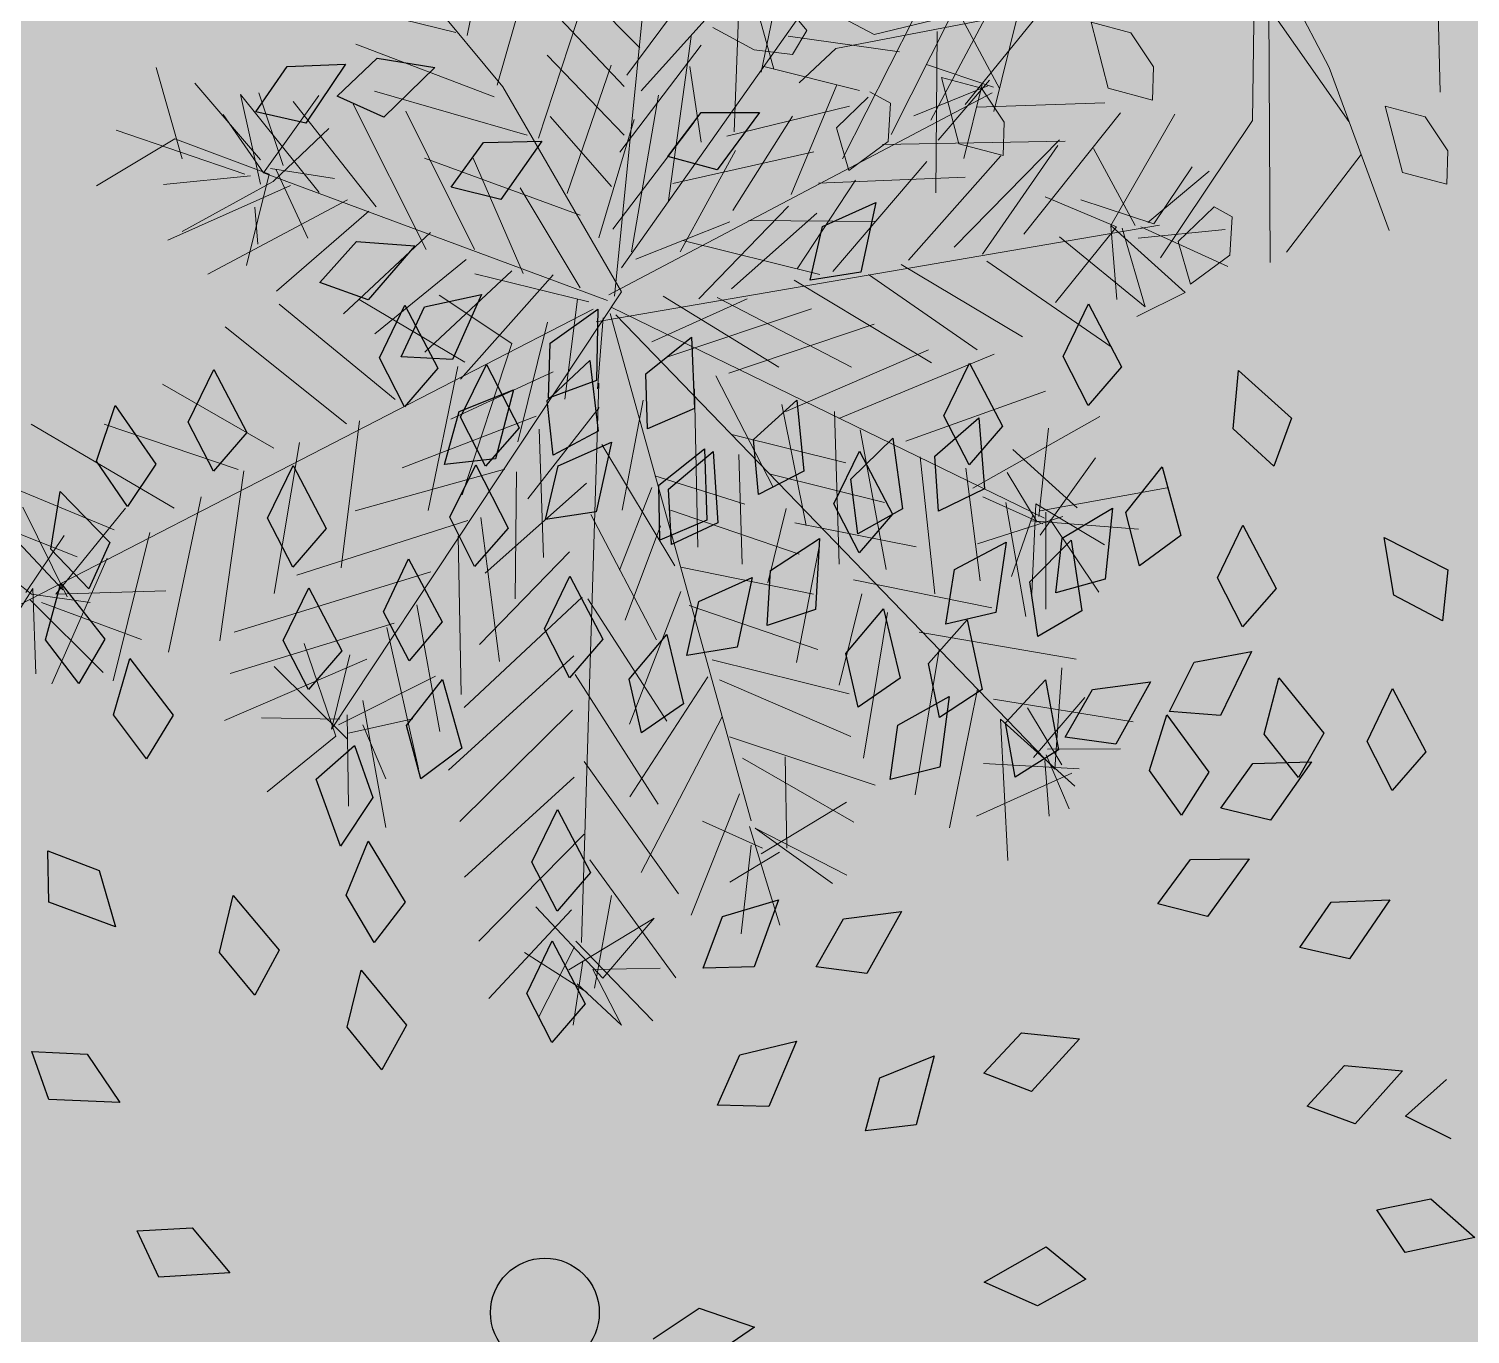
# Model space of a CAD drawing. Header units: millimetres. Extents: x -176651 to 388869, y -469666 to 486614.
# Drawn here: x 248648 to 251731, y 107475 to 110267 of the extents above; entities that cross this region are included whole.
import ezdxf

# ---------------------------------------------------------------- set-up
doc = ezdxf.new("R2010")
doc.units = ezdxf.units.MM
doc.layers.add('A- FURNITURE', color=252, linetype='Continuous', lineweight=0)
doc.layers.add('L-TREEEES', color=8, linetype='Continuous', lineweight=25)
doc.layers.add('ad-Road', color=8, linetype='Continuous')
doc.layers.add('ad-Road Hatch', color=8, linetype='Continuous')

# ---------------------------------------------------------------- blocks, each defined once
blk = doc.blocks.new('A$C4fb60e89')
at = {"layer": 'ad-Road Hatch', "ltscale": 5, "transparency": 33554687}
h = blk.add_hatch(dxfattribs=at)
h.set_pattern_fill('AR-HBONE', color=256, scale=15)
h.set_pattern_definition([(45, (-193247.7, -428758.8), (0, 2155.2615), [4572, -1524]), (135, (-192170.1, -427681.1), (2e-13, 2155.2615), [4572, -1524])])
h.paths.add_polyline_path([(175594.5, -250241), (169177.9, -249341.1), (167473.5, -249057.1), (167473.5, -138693.9), (101313.5, -138693.9), (101313.5, -199953.9), (101307.7, -237994.6), (101040.4, -268291), (101007.7, -280967.7), (101066.4, -293683.6), (101242.5, -311127.2), (100909.9, -319343.6), (100949.1, -333937.5), (100668.7, -366959.6), (100727.3, -390982.9), (100668.7, -404585.6), (100538.2, -420418.5), (100466.5, -428758.8), (92426.2, -427265.5), (92163.5, -427209.5), (92163.5, -321453.9), (24803.5, -321453.9), (24803.5, -412960.5), (15653.5, -411028.6), (15653.5, -321452.2), (-19535.1, -321452.2), (-34427.5, -319476.7), (-65207.4, -315394.6), (-171770.1, -301268.1), (-185853.9, -298333.1), (-193247.7, -296831.5), (-193244, -292907.6), (-191913.8, -285219.4), (-191838.8, -284678.8), (-183397.4, -286393.2), (-169722.9, -289242.8), (-53141.2, -304697.5), (-18730.1, -309262.2), (15653.3, -309262.2), (15653.5, 703.4), (24803.5, 1114.6), (24803.5, -129543.9), (92163.5, -129543.9), (92163.5, 15133.3), (101313.5, 17712.8), (101313.5, -129543.9), (167473.5, -129543.9), (167473.5, 35551.6), (175738, 37855), (175848.8, 28595.3), (175835.8, 25947.4), (175777.1, 14040.5), (175855.3, 2315.8), (175659.7, -18036.1), (175731.4, -34038.6), (175718.4, -46839.2), (175672.7, -63402.4), (175816.2, -82071.9), (175542.3, -106356), (175490.2, -124640.8), (175574.9, -145018.8), (175731.4, -168892), (175796.6, -181268.8), (175796.6, -192667.4), (175744.5, -208200.3), (175829.2, -223276.8), (175887.9, -234871.1)])
h.paths.add_polyline_path([(24803.5, -309263.9), (92163.5, -309263.9), (92163.5, -138693.9), (24803.5, -138693.9)], flags=16)
blk = doc.blocks.new('etgetg')
at = {"color": 4, "transparency": 33554546}
for p, q in [((260796.1974, 1945748.1435, 129.9135), (260795.9512, 1945748.6841, 129.9135)), ((260796.1523, 1945748.2695, 129.9135), (260796.3006, 1945748.5614, 129.9135)), ((260796.3104, 1945747.6484, 129.9135), (260796.6551, 1945748.5512, 129.9135)), ((260795.8336, 1945748.4471, 129.9135), (260796.1304, 1945748.2817, 129.9135)), ((260796.1864, 1945748.1497, 129.9135), (260796.3628, 1945748.4403, 129.9135)), ((260795.4947, 1945748.175, 129.9135), (260795.4925, 1945748.3779, 129.9135)), ((260796.341, 1945747.7033, 129.9135), (260797.1425, 1945748.3659, 129.9135)), ((260796.5017, 1945748.1468, 129.9135), (260796.3713, 1945748.378, 129.9135)), ((260795.6559, 1945748.1284, 129.9135), (260795.5633, 1945748.324, 129.9135)), ((260796.7387, 1945748.0291, 129.9135), (260796.8931, 1945748.3321, 129.9135)), ((260796.1742, 1945748.1277, 129.9135), (260795.9177, 1945748.3138, 129.9135)), ((260796.2425, 1945748.0176, 129.9135), (260796.4298, 1945748.3021, 129.9135)), ((260796.4479, 1945748.076, 129.9135), (260796.3284, 1945748.301, 129.9135)), ((260796.7171, 1945748.3005, 129.9135), (260796.4601, 1945748.098, 129.9135)), ((260795.375, 1945748.2705, 129.9135), (260795.6156, 1945748.1076, 129.9135)), ((260795.6424, 1945748.0783, 129.9135), (260795.6512, 1945748.275, 129.9135)), ((260795.7585, 1945748.028, 129.9135), (260795.6512, 1945748.275, 129.9135)), ((260795.6999, 1945748.1039, 129.9135), (260795.6903, 1945748.2677, 129.9135)), ((260795.6547, 1945748.1003, 129.9135), (260795.6047, 1945748.2433, 129.9135)), ((260795.7563, 1945748.2309, 129.9135), (260795.8684, 1945747.9667, 129.9135)), ((260796.7668, 1945748.0279, 129.9135), (260796.7659, 1945748.2589, 129.9135)), ((260795.491, 1945748.2202, 129.9135), (260795.3027, 1945748.1667, 129.9135)), ((260795.6657, 1945748.0941, 129.9135), (260795.491, 1945748.2202, 129.9135)), ((260795.6547, 1945748.1003, 129.9135), (260795.8125, 1945748.2284, 129.9135)), ((260795.9298, 1945748.2062, 129.9135), (260796.2205, 1945748.0298, 129.9135)), ((260796.7414, 1945748.2149, 129.9135), (260796.6493, 1945747.9205, 129.9135)), ((260795.9477, 1945747.8505, 129.9135), (260795.8785, 1945748.1916, 129.9135)), ((260796.4209, 1945747.9758, 129.9135), (260796.3062, 1945748.1837, 129.9135)), ((260796.4809, 1945748.0576, 129.9135), (260796.6607, 1945748.1735, 129.9135)), ((260795.6705, 1945748.077, 129.9135), (260795.8149, 1945748.155, 129.9135)), ((260795.9835, 1945748.1475, 129.9135), (260796.0479, 1945747.8235, 129.9135)), ((260796.3275, 1945747.6532, 129.9135), (260796.1974, 1945748.1435, 129.9135)), ((260796.4756, 1945747.8156, 129.9135), (260796.6142, 1945748.1418, 129.9135)), ((260795.6266, 1945748.1015, 129.9135), (260795.442, 1945748.1323, 129.9135)), ((260796.2704, 1945747.8868, 129.9135), (260796.4333, 1945748.1273, 129.9135)), ((260796.4025, 1945747.9428, 129.9135), (260796.63, 1945748.1185, 129.9135)), ((260795.4541, 1945748.0247, 129.9135), (260795.6705, 1945748.077, 129.9135)), ((260795.6657, 1945748.0941, 129.9135), (260795.5676, 1945747.9183, 129.9135)), ((260796.2933, 1945747.6435, 129.9135), (260795.6547, 1945748.1003, 129.9135)), ((260795.6718, 1945748.1051, 129.9135), (260795.7988, 1945748.0487, 129.9135)), ((260795.6828, 1945748.099, 129.9135), (260795.7095, 1945747.9401, 129.9135)), ((260796.576, 1945747.9181, 129.9135), (260796.5946, 1945748.0807, 129.9135)), ((260797.0357, 1945747.9933, 129.9135), (260796.8146, 1945748.0877, 129.9135)), ((260795.7035, 1945748.0586, 129.9135), (260795.4199, 1945748.015, 129.9135)), ((260796.3657, 1945747.8769, 129.9135), (260796.278, 1945748.0554, 129.9135)), ((260797.0834, 1945748.0531, 129.9135), (260796.8582, 1945747.8041, 129.9135)), ((260795.6179, 1945748.0343, 129.9135), (260795.6031, 1945747.9561, 129.9135)), ((260795.9956, 1945748.0399, 129.9135), (260796.285, 1945747.8354, 129.9135)), ((260796.1345, 1945747.7464, 129.9135), (260796.0958, 1945748.0129, 129.9135)), ((260796.5138, 1945748.0392, 129.9135), (260796.3704, 1945747.7302, 129.9135)), ((260796.7448, 1945748.0401, 129.9135), (260796.9317, 1945747.936, 129.9135)), ((260796.9719, 1945747.8272, 129.9135), (260797.1616, 1945748.0384, 129.9135)), ((260797.0623, 1945747.8344, 129.9135), (260797.2398, 1945748.0236, 129.9135)), ((260797.2213, 1945747.8611, 129.9135), (260797.1836, 1945748.0261, 129.9135)), ((260795.8134, 1945747.9974, 129.9135), (260795.4833, 1945747.922, 129.9135)), ((260796.3106, 1945747.7779, 129.9135), (260796.4502, 1945748.0026, 129.9135)), ((260797.0357, 1945747.9933, 129.9135), (260797.0357, 1945747.9933, 129.9135)), ((260797.1418, 1945747.8477, 129.9135), (260797.3339, 1945747.9856, 129.9135)), ((260797.1968, 1945747.8171, 129.9135), (260797.3009, 1945748.004, 129.9135)), ((260795.8513, 1945747.9619, 129.9135), (260795.6152, 1945747.8485, 129.9135)), ((260796.3448, 1945747.7877, 129.9135), (260796.5724, 1945747.9634, 129.9135)), ((260796.7322, 1945747.759, 129.9135), (260796.8877, 1945747.9605, 129.9135)), ((260797.2103, 1945747.8672, 129.9135), (260797.0845, 1945747.9517, 129.9135)), ((260796.1763, 1945747.9248, 129.9135), (260796.2445, 1945747.6851, 129.9135)), ((260796.7789, 1945747.9203, 129.9135), (260796.6027, 1945747.7592, 129.9135)), ((260796.6322, 1945747.9156, 129.9135), (260796.9023, 1945747.9091, 129.9135)), ((260795.9661, 1945747.8835, 129.9135), (260795.741, 1945747.764, 129.9135)), ((260796.4706, 1945747.7032, 129.9135), (260796.642, 1945747.8814, 129.9135)), ((260797.1993, 1945747.8733, 129.9135), (260797.0294, 1945747.8528, 129.9135)), ((260797.2054, 1945747.8843, 129.9135), (260797.066, 1945747.7891, 129.9135)), ((260797.1883, 1945747.8794, 129.9135), (260797.1087, 1945747.7365, 129.9135)), ((260796.2994, 1945747.6545, 129.9135), (260797.2042, 1945747.8562, 129.9135)), ((260796.494, 1945747.8486, 129.9135), (260796.8032, 1945747.8347, 129.9135)), ((260797.1638, 1945747.8355, 129.9135), (260797.4314, 1945747.7728, 129.9135)), ((260795.6857, 1945747.5355, 129.9135), (260795.4893, 1945747.8035, 129.9135)), ((260795.7994, 1945747.5586, 129.9135), (260795.614, 1945747.8204, 129.9135)), ((260796.0246, 1945747.8076, 129.9135), (260795.7947, 1945747.7053, 129.9135)), ((260796.9486, 1945747.8113, 129.9135), (260797.3274, 1945747.7155, 129.9135)), ((260795.9644, 1945747.5963, 129.9135), (260795.7814, 1945747.7847, 129.9135)), ((260796.2542, 1945747.6509, 129.9135), (260796.0344, 1945747.7734, 129.9135)), ((260796.7946, 1945747.7675, 129.9135), (260797.1013, 1945747.6974, 129.9135)), ((260796.1126, 1945747.7586, 129.9135), (260795.8875, 1945747.6392, 129.9135)), ((260796.072, 1945747.6084, 129.9135), (260795.9488, 1945747.7491, 129.9135)), ((260796.3753, 1945747.7131, 129.9135), (260796.5904, 1945747.7372, 129.9135)), ((260796.4827, 1945747.5956, 129.9135), (260796.72, 1945747.737, 129.9135)), ((260796.7027, 1945747.6026, 129.9135), (260796.8728, 1945747.7527, 129.9135)), ((260796.7748, 1945747.5769, 129.9135), (260797.0305, 1945747.7513, 129.9135)), ((260797.1903, 1945747.547, 129.9135), (260797.4582, 1945747.7434, 129.9135)), ((260795.2822, 1945747.4578, 129.9135), (260795.0345, 1945747.7112, 129.9135)), ((260795.5219, 1945747.526, 129.9135), (260795.3278, 1945747.7206, 129.9135)), ((260796.1956, 1945747.7267, 129.9135), (260795.9461, 1945747.5633, 129.9135)), ((260796.4829, 1945747.7251, 129.9135), (260796.7467, 1945747.5781, 129.9135)), ((260796.556, 1945747.5979, 129.9135), (260796.7749, 1945747.7064, 129.9135)), ((260796.6295, 1945747.7298, 129.9135), (260796.891, 1945747.6562, 129.9135)), ((260796.9373, 1945747.5583, 129.9135), (260797.1869, 1945747.7218, 129.9135)), ((260797.0388, 1945747.5594, 129.9135), (260797.3164, 1945747.7216, 129.9135)), ((260797.3103, 1945747.7106, 129.9135), (260797.0937, 1945747.5288, 129.9135)), ((260797.3748, 1945747.5162, 129.9135), (260797.5694, 1945747.7103, 129.9135)), ((260797.3824, 1945747.6848, 129.9135), (260797.4249, 1945747.5027, 129.9135)), ((260795.1848, 1945747.6706, 129.9135), (260795.4363, 1945747.5016, 129.9135)), ((260795.4832, 1945746.9137, 129.9135), (260796.3275, 1945747.6532, 129.9135)), ((260796.2322, 1945747.6631, 129.9135), (260796.1501, 1945747.464, 129.9135)), ((260796.2591, 1945747.6338, 129.9135), (260794.8201, 1945747.3265, 129.9135)), ((260796.1576, 1945747.6327, 129.9135), (260796.029, 1945747.4018, 129.9135)), ((260796.292, 1945747.6154, 129.9135), (260796.2979, 1945746.4885, 129.9135)), ((260796.2982, 1945747.6264, 129.9135), (260797.0734, 1945746.9494, 129.9135)), ((260796.4106, 1945747.6213, 129.9135), (260796.6096, 1945747.4096, 129.9135)), ((260795.1466, 1945747.447, 129.9135), (260794.9451, 1945747.6025, 129.9135)), ((260795.9473, 1945747.5914, 129.9135), (260795.8052, 1945747.3105, 129.9135)), ((260795.8846, 1945747.3238, 129.9135), (260796.072, 1945747.6084, 129.9135)), ((260796.2749, 1945747.6105, 129.9135), (260796.2234, 1945747.4664, 129.9135)), ((260796.2578, 1945747.6057, 129.9135), (260797.475, 1945747.4892, 129.9135)), ((260796.9541, 1945746.4253, 129.9135), (260796.303, 1945747.6093, 129.9135)), ((260796.5218, 1945747.5882, 129.9135), (260796.7598, 1945747.3691, 129.9135)), ((260797.3858, 1945747.51, 129.9135), (260797.2552, 1945747.6117, 129.9135)), ((260797.464, 1945747.4953, 129.9135), (260797.3272, 1945747.5859, 129.9135)), ((260797.464, 1945747.4953, 129.9135), (260797.5754, 1945747.5917, 129.9135)), ((260795.0548, 1945747.4117, 129.9135), (260794.8314, 1945747.5794, 129.9135)), ((260796.3616, 1945747.5334, 129.9135), (260796.5829, 1945747.5686, 129.9135)), ((260796.6904, 1945747.5806, 129.9135), (260796.9272, 1945747.3334, 129.9135)), ((260796.8469, 1945747.5511, 129.9135), (260797.0287, 1945747.3345, 129.9135)), ((260796.9202, 1945747.5534, 129.9135), (260797.1301, 1945747.3356, 129.9135)), ((260797.453, 1945747.5014, 129.9135), (260797.6083, 1945747.5733, 129.9135)), ((260795.0071, 1945747.3519, 129.9135), (260794.9083, 1945747.5366, 129.9135)), ((260795.012, 1945747.3348, 129.9135), (260794.9707, 1945747.545, 129.9135)), ((260795.5781, 1945747.5234, 129.9135), (260795.4408, 1945747.2254, 129.9135)), ((260795.5936, 1945747.2411, 129.9135), (260795.7138, 1945747.5343, 129.9135)), ((260796.1416, 1945747.5264, 129.9135), (260795.9032, 1945747.4864, 129.9135)), ((260797.2624, 1945747.5212, 129.9135), (260797.4002, 1945747.3291, 129.9135)), ((260795.3026, 1945747.1584, 129.9135), (260795.4473, 1945747.4955, 129.9135)), ((260796.3823, 1945747.493, 129.9135), (260796.7099, 1945747.5122, 129.9135)), ((260797.0986, 1945747.5117, 129.9135), (260797.3073, 1945747.2657, 129.9135)), ((260797.217, 1945747.388, 129.9135), (260797.3858, 1945747.51, 129.9135)), ((260797.3748, 1945747.5162, 129.9135), (260797.3453, 1945747.3598, 129.9135)), ((260797.3748, 1945747.5162, 129.9135), (260797.4907, 1945747.3363, 129.9135)), ((260797.3968, 1945747.5039, 129.9135), (260797.4002, 1945747.3291, 129.9135)), ((260797.4359, 1945747.4965, 129.9135), (260797.5934, 1945747.3655, 129.9135)), ((260794.9399, 1945747.3605, 129.9135), (260794.8496, 1945747.4829, 129.9135)), ((260794.9289, 1945747.3666, 129.9135), (260795.0403, 1945747.4631, 129.9135)), ((260794.99, 1945747.347, 129.9135), (260795.1821, 1945747.4849, 129.9135)), ((260795.3446, 1945747.4663, 129.9135), (260795.1902, 1945747.1634, 129.9135)), ((260796.2295, 1945747.4774, 129.9135), (260795.8797, 1945746.3326, 129.9135)), ((260796.2234, 1945747.4664, 129.9135), (260796.2295, 1945747.4774, 129.9135)), ((260797.4237, 1945747.4746, 129.9135), (260797.6082, 1945747.4438, 129.9135)), ((260796.0816, 1945747.4446, 129.9135), (260795.776, 1945747.4132, 129.9135)), ((260796.216, 1945747.4273, 129.9135), (260796.0178, 1945747.2784, 129.9135)), ((260796.5032, 1945747.4257, 129.9135), (260796.8308, 1945747.4448, 129.9135)), ((260795.2186, 1945747.4213, 129.9135), (260795.0594, 1945747.1355, 129.9135)), ((260796.0803, 1945747.4164, 129.9135), (260796.0176, 1945747.1489, 129.9135)), ((260796.3113, 1945747.4174, 129.9135), (260796.2059, 1945747.2024, 129.9135)), ((260796.4238, 1945747.4123, 129.9135), (260796.3414, 1945747.0836, 129.9135)), ((260796.4751, 1945747.4269, 129.9135), (260796.531, 1945747.1653, 129.9135)), ((260794.946, 1945747.3715, 129.9135), (260794.7992, 1945747.2373, 129.9135)), ((260794.946, 1945747.3715, 129.9135), (260794.9042, 1945747.1931, 129.9135)), ((260795.1159, 1945747.3921, 129.9135), (260794.9311, 1945747.1637, 129.9135)), ((260794.9338, 1945747.3495, 129.9135), (260795.0435, 1945747.1587, 129.9135)), ((260795.0559, 1945747.3102, 129.9135), (260794.9399, 1945747.3605, 129.9135)), ((260794.9557, 1945747.3373, 129.9135), (260795.1414, 1945747.205, 129.9135)), ((260794.99, 1945747.347, 129.9135), (260795.2185, 1945747.2917, 129.9135)), ((260795.9873, 1945747.353, 129.9135), (260795.6549, 1945747.351, 129.9135)), ((260796.0093, 1945747.3408, 129.9135), (260795.9357, 1945747.0793, 129.9135)), ((260796.2012, 1945747.3491, 129.9135), (260796.284, 1945747.0581, 129.9135)), ((260796.9285, 1945747.3615, 129.9135), (260796.5996, 1945747.3143, 129.9135)), ((260797.4907, 1945747.3363, 129.9135), (260797.377, 1945747.3133, 129.9135)), ((260796.5948, 1945747.3314, 129.9135), (260796.5773, 1945747.0674, 129.9135)), ((260796.7047, 1945747.2702, 129.9135), (260797.0617, 1945747.3161, 129.9135)), ((260796.1474, 1945747.2782, 129.9135), (260795.8881, 1945747.149, 129.9135)), ((260796.475, 1945747.2974, 129.9135), (260796.6948, 1945747.1748, 129.9135)), ((260796.6998, 1945747.2873, 129.9135), (260796.6236, 1945746.9696, 129.9135)), ((260795.4983, 1945747.251, 129.9135), (260795.8821, 1945747.2676, 129.9135)), ((260795.9102, 1945747.2663, 129.9135), (260795.8683, 1945746.9584, 129.9135)), ((260796.2928, 1945747.2548, 129.9135), (260796.4625, 1945747.1458, 129.9135)), ((260796.4233, 1945747.0236, 129.9135), (260796.4786, 1945747.2521, 129.9135)), ((260795.7704, 1945746.9121, 129.9135), (260795.8528, 1945747.2407, 129.9135)), ((260796.1667, 1945747.0802, 129.9135), (260796.2805, 1945747.2328, 129.9135)), ((260796.7425, 1945747.2347, 129.9135), (260796.7177, 1945746.9316, 129.9135)), ((260795.7769, 1945747.1822, 129.9135), (260795.3369, 1945747.1681, 129.9135)), ((260796.1387, 1945747.211, 129.9135), (260796.2043, 1945746.9152, 129.9135)), ((260796.5323, 1945747.1934, 129.9135), (260796.7521, 1945747.0709, 129.9135)), ((260796.8305, 1945747.1857, 129.9135), (260797.1471, 1945747.2109, 129.9135)), ((260796.3061, 1945747.1754, 129.9135), (260796.5467, 1945747.0125, 129.9135)), ((260795.7291, 1945747.1224, 129.9135), (260795.7056, 1945746.8474, 129.9135)), ((260796.0739, 1945747.1463, 129.9135), (260795.8366, 1945747.0049, 129.9135)), ((260796.2768, 1945747.1485, 129.9135), (260796.1506, 1945746.9739, 129.9135)), ((260796.8512, 1945747.1453, 129.9135), (260796.8044, 1945746.8545, 129.9135)), ((260796.9427, 1945747.0511, 129.9135), (260797.2447, 1945747.1277, 129.9135)), ((260797.0624, 1945746.9556, 129.9135), (260797.1323, 1945747.1327, 129.9135)), ((260795.6717, 1945747.0968, 129.9135), (260795.305, 1945747.085, 129.9135)), ((260795.4881, 1945746.8966, 129.9135), (260795.4749, 1945747.1056, 129.9135)), ((260795.6546, 1945747.0919, 129.9135), (260795.6407, 1945746.7827, 129.9135)), ((260796.466, 1945746.971, 129.9135), (260796.5456, 1945747.1139, 129.9135)), ((260796.9391, 1945747.0963, 129.9135), (260796.9058, 1945746.8556, 129.9135)), ((260797.1467, 1945746.9518, 129.9135), (260797.0467, 1945747.1084, 129.9135)), ((260795.51, 1945746.8843, 129.9135), (260795.4003, 1945747.0751, 129.9135)), ((260796.5553, 1945747.0797, 129.9135), (260796.7923, 1945746.962, 129.9135)), ((260797.0563, 1945746.9446, 129.9135), (260797.0222, 1945747.0644, 129.9135)), ((260795.5958, 1945747.0382, 129.9135), (260795.267, 1945746.991, 129.9135)), ((260795.4832, 1945746.9137, 129.9135), (260795.5628, 1945747.0566, 129.9135)), ((260796.0749, 1945747.0449, 129.9135), (260795.7692, 1945746.884, 129.9135)), ((260796.1797, 1945746.7416, 129.9135), (260796.0859, 1945747.0388, 129.9135)), ((260796.295, 1945747.0519, 129.9135), (260796.5539, 1945746.922, 129.9135)), ((260796.9586, 1945747.0278, 129.9135), (260797.0673, 1945746.9385, 129.9135)), ((260797.055, 1945746.9165, 129.9135), (260797.2129, 1945747.0446, 129.9135)), ((260796.1014, 1945746.7564, 129.9135), (260796.2814, 1945747.0018, 129.9135)), ((260796.4804, 1945746.7901, 129.9135), (260796.5919, 1945747.0161, 129.9135)), ((260797.0026, 1945747.0033, 129.9135), (260796.9802, 1945746.7565, 129.9135)), ((260795.5064, 1945746.9295, 129.9135), (260795.3452, 1945746.9762, 129.9135)), ((260795.5003, 1945746.9185, 129.9135), (260795.7277, 1945746.9647, 129.9135)), ((260796.2912, 1945746.9676, 129.9135), (260796.5317, 1945746.8047, 129.9135)), ((260797.0637, 1945746.9837, 129.9135), (260797.0048, 1945746.8004, 129.9135)), ((260797.1821, 1945746.8601, 129.9135), (260797.0637, 1945746.9837, 129.9135)), ((260797.0685, 1945746.9666, 129.9135), (260797.3435, 1945746.943, 129.9135)), ((260795.5236, 1945746.9344, 129.9135), (260795.4756, 1945746.745, 129.9135)), ((260795.5403, 1945746.6801, 129.9135), (260795.5639, 1945746.9551, 129.9135)), ((260797.1125, 1945746.9421, 129.9135), (260796.9206, 1945746.9338, 129.9135)), ((260797.0514, 1945746.9617, 129.9135), (260796.973, 1945746.8469, 129.9135)), ((260797.0795, 1945746.9604, 129.9135), (260797.0255, 1945746.7601, 129.9135)), ((260797.0453, 1945746.9507, 129.9135), (260797.2615, 1945746.8734, 129.9135)), ((260797.0844, 1945746.9433, 129.9135), (260797.144, 1945746.766, 129.9135)), ((260795.5504, 1945746.905, 129.9135), (260795.5674, 1945746.7803, 129.9135)), ((260796.0247, 1945746.9288, 129.9135), (260795.7018, 1945746.763, 129.9135)), ((260796.6444, 1945746.9292, 129.9135), (260796.9143, 1945746.7932, 129.9135)), ((260795.4881, 1945746.8966, 129.9135), (260795.3156, 1945746.8198, 129.9135)), ((260795.5162, 1945746.8953, 129.9135), (260795.6567, 1945746.889, 129.9135)), ((260796.0173, 1945746.8897, 129.9135), (260796.1159, 1945746.5755, 129.9135)), ((260796.6541, 1945746.895, 129.9135), (260796.5561, 1945746.7191, 129.9135)), ((260796.3081, 1945746.8429, 129.9135), (260796.5719, 1945746.6959, 129.9135)), ((260796.5656, 1945746.5553, 129.9135), (260796.6968, 1945746.8424, 129.9135)), ((260795.6967, 1945746.6506, 129.9135), (260795.9915, 1945746.8177, 129.9135)), ((260796.2897, 1945746.8099, 129.9135), (260796.0609, 1945746.6061, 129.9135)), ((260796.3117, 1945746.7977, 129.9135), (260796.551, 1945746.6067, 129.9135)), ((260796.7505, 1945746.7837, 129.9135), (260797.0595, 1945746.6402, 129.9135)), ((260796.0424, 1945746.4436, 129.9135), (260796.297, 1945746.7195, 129.9135)), ((260796.7822, 1945746.7372, 129.9135), (260796.6511, 1945746.4501, 129.9135)), ((260795.9865, 1945746.7052, 129.9135), (260796.1071, 1945746.3787, 129.9135)), ((260795.9571, 1945746.6784, 129.9135), (260795.6746, 1945746.5333, 129.9135)), ((260796.3006, 1945746.6742, 129.9135), (260796.5741, 1945746.493, 129.9135)), ((260796.8395, 1945746.6332, 129.9135), (260796.7035, 1945746.3633, 129.9135)), ((260796.9541, 1945746.4253, 129.9135), (260797.0253, 1945746.6305, 129.9135)), ((260796.5092, 1945746.4283, 129.9135), (260796.3152, 1945746.6229, 129.9135)), ((260796.3564, 1945746.4126, 129.9135), (260796.4044, 1945746.602, 129.9135)), ((260796.8664, 1945746.6038, 129.9135), (260797.1424, 1945746.4788, 129.9135)), ((260796.9713, 1945746.4301, 129.9135), (260796.9323, 1945746.5671, 129.9135)), ((260795.6683, 1945746.3927, 129.9135), (260795.946, 1945746.5549, 129.9135)), ((260796.2894, 1945746.5508, 129.9135), (260796.1217, 1945746.3274, 129.9135)), ((260796.87, 1945746.5586, 129.9135), (260796.806, 1945746.2629, 129.9135)), ((260796.87, 1945746.5586, 129.9135), (260796.9859, 1945746.3788, 129.9135)), ((260796.9163, 1945746.4608, 129.9135), (260797.0558, 1945746.5559, 129.9135)), ((260796.3063, 1945746.4261, 129.9135), (260796.1977, 1945746.5155, 129.9135)), ((260796.0543, 1945746.2065, 129.9135), (260795.9434, 1945746.4987, 129.9135)), ((260796.2917, 1945746.4775, 129.9135), (260796.2988, 1945746.2575, 129.9135)), ((260796.3002, 1945746.4151, 129.9135), (260796.5056, 1945746.4735, 129.9135)), ((260796.3027, 1945746.4714, 129.9135), (260796.4651, 1945746.3232, 129.9135)), ((260796.3027, 1945746.4714, 129.9135), (260796.4309, 1945746.3135, 129.9135)), ((260797.0042, 1945746.4118, 129.9135), (260796.81, 1945746.4768, 129.9135)), ((260796.9383, 1945746.4485, 129.9135), (260796.9161, 1945746.3312, 129.9135)), ((260796.9444, 1945746.4595, 129.9135), (260796.9614, 1945746.3348, 129.9135)), ((260796.9505, 1945746.4705, 129.9135), (260797.1008, 1945746.43, 129.9135)), ((260795.904, 1945746.247, 129.9135), (260795.8052, 1945746.4317, 129.9135)), ((260795.8807, 1945746.2311, 129.9135), (260795.9678, 1945746.4131, 129.9135)), ((260796.2844, 1945746.4384, 129.9135), (260796.2145, 1945746.2612, 129.9135)), ((260795.8773, 1945746.4059, 129.9135), (260795.6571, 1945746.2693, 129.9135)), ((260796.3393, 1945746.4077, 129.9135), (260796.2195, 1945746.3737, 129.9135)), ((260796.9871, 1945746.4069, 129.9135), (260796.7658, 1945746.3717, 129.9135)), ((260795.8625, 1945746.3277, 129.9135), (260795.7499, 1945746.2032, 129.9135)), ((260795.7562, 1945746.3437, 129.9135), (260795.8636, 1945746.2263, 129.9135)), ((260795.838, 1945746.2837, 129.9135), (260796.0435, 1945746.3421, 129.9135)), ((260795.8687, 1945746.3387, 129.9135), (260795.9833, 1945746.1308, 129.9135)), ((260796.0435, 1945746.3421, 129.9135), (260795.904, 1945746.247, 129.9135)), ((260795.8723, 1945746.2935, 129.9135), (260795.8159, 1945746.1664, 129.9135)), ((260795.8881, 1945746.2702, 129.9135), (260796.0274, 1945746.2358, 129.9135)), ((260795.9161, 1945746.1394, 129.9135), (260795.8881, 1945746.2702, 129.9135)), ((260795.8478, 1945746.2495, 129.9135), (260795.9161, 1945746.1394, 129.9135))]:
    blk.add_line(p, q, dxfattribs=at)
blk = doc.blocks.new('qerfefr')
at = {"layer": 'L-TREEEES', "color": 70, "ltscale": 1.622888}
for p, q in [((260794.2469, 1945719.6387, 129.9135), (260794.337, 1945719.7148, 129.9135)), ((260794.337, 1945719.7148, 129.9135), (260794.4591, 1945719.6872, 129.9135)), ((260794.4591, 1945719.6872, 129.9135), (260794.3436, 1945719.5877, 129.9135)), ((260794.4239, 1945719.6256, 129.9135), (260794.5276, 1945719.6817, 129.9135)), ((260794.5276, 1945719.6817, 129.9135), (260794.6415, 1945719.6299, 129.9135)), ((260794.3436, 1945719.5877, 129.9135), (260794.2469, 1945719.6387, 129.9135)), ((260794.5082, 1945719.5559, 129.9135), (260794.4239, 1945719.6256, 129.9135)), ((260794.6415, 1945719.6299, 129.9135), (260794.5082, 1945719.5559, 129.9135)), ((260794.6078, 1945719.3738, 129.9135), (260794.6994, 1945719.448, 129.9135)), ((260794.6994, 1945719.448, 129.9135), (260794.8209, 1945719.418, 129.9135)), ((260794.8209, 1945719.418, 129.9135), (260794.7034, 1945719.3208, 129.9135)), ((260794.7034, 1945719.3208, 129.9135), (260794.6078, 1945719.3738, 129.9135)), ((260795.0723, 1945719.3153, 129.9135), (260795.1655, 1945719.3876, 129.9135)), ((260795.1655, 1945719.3876, 129.9135), (260795.2863, 1945719.355, 129.9135)), ((260795.2863, 1945719.355, 129.9135), (260795.1669, 1945719.2603, 129.9135)), ((260794.2835, 1945719.2504, 129.9135), (260794.3822, 1945719.315, 129.9135)), ((260794.3822, 1945719.315, 129.9135), (260794.5, 1945719.2728, 129.9135)), ((260795.1669, 1945719.2603, 129.9135), (260795.0723, 1945719.3153, 129.9135)), ((260794.5, 1945719.2728, 129.9135), (260794.3733, 1945719.188, 129.9135))]:
    blk.add_line(p, q, dxfattribs=at)
at = {"layer": 'L-TREEEES', "color": 104, "ltscale": 1.622888}
for p, q in [((260794.3733, 1945719.188, 129.9135), (260794.2835, 1945719.2504, 129.9135)), ((260794.4098, 1945719.0515, 129.9135), (260794.4856, 1945719.1418, 129.9135)), ((260794.4856, 1945719.1418, 129.9135), (260794.6106, 1945719.1354, 129.9135)), ((260794.6106, 1945719.1354, 129.9135), (260794.5137, 1945719.0176, 129.9135)), ((260794.5137, 1945719.0176, 129.9135), (260794.4098, 1945719.0515, 129.9135)), ((260794.6902, 1945718.8835, 129.9135), (260794.7246, 1945718.9963, 129.9135)), ((260794.4387, 1945718.8048, 129.9135), (260794.4987, 1945718.9063, 129.9135)), ((260794.4987, 1945718.9063, 129.9135), (260794.6231, 1945718.9204, 129.9135)), ((260794.6231, 1945718.9204, 129.9135), (260794.5468, 1945718.7884, 129.9135)), ((260794.7991, 1945718.8931, 129.9135), (260794.6902, 1945718.8835, 129.9135)), ((260794.5468, 1945718.7884, 129.9135), (260794.4387, 1945718.8048, 129.9135)), ((260794.6723, 1945718.7383, 129.9135), (260794.796, 1945718.7572, 129.9135)), ((260794.796, 1945718.7572, 129.9135), (260794.7249, 1945718.6224, 129.9135)), ((260794.6162, 1945718.6345, 129.9135), (260794.6723, 1945718.7383, 129.9135)), ((260794.7249, 1945718.6224, 129.9135), (260794.6162, 1945718.6345, 129.9135))]:
    blk.add_line(p, q, dxfattribs=at)
at = {"layer": 'L-TREEEES', "color": 96, "ltscale": 1.622888}
for p, q in [((260795.3524, 1945719.0845, 129.9135), (260795.476, 1945719.1041, 129.9135)), ((260795.476, 1945719.1041, 129.9135), (260795.4057, 1945718.9689, 129.9135)), ((260795.297, 1945718.9804, 129.9135), (260795.3524, 1945719.0845, 129.9135)), ((260794.7246, 1945718.9963, 129.9135), (260794.8421, 1945719.0394, 129.9135)), ((260794.8421, 1945719.0394, 129.9135), (260794.7991, 1945718.8931, 129.9135)), ((260795.4057, 1945718.9689, 129.9135), (260795.297, 1945718.9804, 129.9135)), ((260795.776, 1945718.6812, 129.9135), (260795.8581, 1945718.7757, 129.9135)), ((260795.8581, 1945718.7757, 129.9135), (260795.8911, 1945718.6269, 129.9135)), ((260794.8691, 1945718.6421, 129.9135), (260794.9841, 1945718.6915, 129.9135)), ((260794.9841, 1945718.6915, 129.9135), (260794.9492, 1945718.5431, 129.9135)), ((260795.4969, 1945718.6254, 129.9135), (260795.579, 1945718.7199, 129.9135)), ((260795.579, 1945718.7199, 129.9135), (260795.612, 1945718.571, 129.9135)), ((260795.8004, 1945718.5659, 129.9135), (260795.776, 1945718.6812, 129.9135)), ((260794.8409, 1945718.5276, 129.9135), (260794.8691, 1945718.6421, 129.9135)), ((260795.2204, 1945718.5055, 129.9135), (260795.3025, 1945718.6, 129.9135)), ((260795.3025, 1945718.6, 129.9135), (260795.3355, 1945718.4511, 129.9135)), ((260795.5213, 1945718.51, 129.9135), (260795.4969, 1945718.6254, 129.9135)), ((260795.8911, 1945718.6269, 129.9135), (260795.8004, 1945718.5659, 129.9135)), ((260795.612, 1945718.571, 129.9135), (260795.5213, 1945718.51, 129.9135)), ((260794.9492, 1945718.5431, 129.9135), (260794.8409, 1945718.5276, 129.9135)), ((260796.0865, 1945718.4361, 129.9135), (260796.1304, 1945718.5534, 129.9135)), ((260796.1304, 1945718.5534, 129.9135), (260796.2134, 1945718.4255, 129.9135)), ((260795.2448, 1945718.3901, 129.9135), (260795.2204, 1945718.5055, 129.9135)), ((260795.3355, 1945718.4511, 129.9135), (260795.2448, 1945718.3901, 129.9135)), ((260796.1497, 1945718.3366, 129.9135), (260796.0865, 1945718.4361, 129.9135)), ((260796.2134, 1945718.4255, 129.9135), (260796.1497, 1945718.3366, 129.9135)), ((260794.8865, 1945718.3792, 129.9135), (260795.01, 1945718.3993, 129.9135)), ((260795.01, 1945718.3993, 129.9135), (260794.9403, 1945718.2638, 129.9135)), ((260795.8179, 1945718.3234, 129.9135), (260795.9187, 1945718.3976, 129.9135)), ((260795.9187, 1945718.3976, 129.9135), (260795.9184, 1945718.2452, 129.9135)), ((260794.8315, 1945718.2749, 129.9135), (260794.8865, 1945718.3792, 129.9135)), ((260795.8165, 1945718.2055, 129.9135), (260795.8179, 1945718.3234, 129.9135)), ((260795.5811, 1945718.2341, 129.9135), (260795.6894, 1945718.297, 129.9135)), ((260795.6894, 1945718.297, 129.9135), (260795.6725, 1945718.1454, 129.9135)), ((260794.9403, 1945718.2638, 129.9135), (260794.8315, 1945718.2749, 129.9135)), ((260795.1609, 1945718.1896, 129.9135), (260795.2637, 1945718.261, 129.9135)), ((260795.2637, 1945718.261, 129.9135), (260795.2591, 1945718.1086, 129.9135)), ((260795.5669, 1945718.1171, 129.9135), (260795.5811, 1945718.2341, 129.9135)), ((260795.9184, 1945718.2452, 129.9135), (260795.8165, 1945718.2055, 129.9135)), ((260795.9706, 1945718.1372, 129.9135), (260796.0527, 1945718.2316, 129.9135)), ((260796.0527, 1945718.2316, 129.9135), (260796.0857, 1945718.0828, 129.9135)), ((260795.1561, 1945718.0718, 129.9135), (260795.1609, 1945718.1896, 129.9135)), ((260795.3259, 1945718.1223, 129.9135), (260795.4305, 1945718.191, 129.9135)), ((260795.4305, 1945718.191, 129.9135), (260795.4219, 1945718.0388, 129.9135)), ((260795.6725, 1945718.1454, 129.9135), (260795.5669, 1945718.1171, 129.9135)), ((260795.995, 1945718.0218, 129.9135), (260795.9706, 1945718.1372, 129.9135)), ((260795.2591, 1945718.1086, 129.9135), (260795.1561, 1945718.0718, 129.9135)), ((260795.3181, 1945718.0047, 129.9135), (260795.3259, 1945718.1223, 129.9135)), ((260796.0857, 1945718.0828, 129.9135), (260795.995, 1945718.0218, 129.9135)), ((260795.4219, 1945718.0388, 129.9135), (260795.3181, 1945718.0047, 129.9135)), ((260795.4519, 1945717.9571, 129.9135), (260795.5583, 1945718.0231, 129.9135)), ((260795.5583, 1945718.0231, 129.9135), (260795.5458, 1945717.8711, 129.9135))]:
    blk.add_line(p, q, dxfattribs=at)
at = {"layer": 'L-TREEEES', "color": 98, "ltscale": 1.622888}
for p, q in [((260796.3249, 1945718.0025, 129.9135), (260796.3375, 1945718.127, 129.9135)), ((260796.3375, 1945718.127, 129.9135), (260796.4503, 1945718.0245, 129.9135)), ((260796.4503, 1945718.0245, 129.9135), (260796.4114, 1945717.9223, 129.9135)), ((260796.4114, 1945717.9223, 129.9135), (260796.3249, 1945718.0025, 129.9135)), ((260795.4411, 1945717.8396, 129.9135), (260795.4519, 1945717.9571, 129.9135)), ((260795.9794, 1945717.7881, 129.9135), (260796.0416, 1945717.8967, 129.9135)), ((260796.0416, 1945717.8967, 129.9135), (260796.1029, 1945717.7571, 129.9135)), ((260795.5458, 1945717.8711, 129.9135), (260795.4411, 1945717.8396, 129.9135)), ((260795.7222, 1945717.7777, 129.9135), (260795.7894, 1945717.8832, 129.9135)), ((260795.7894, 1945717.8832, 129.9135), (260795.8441, 1945717.7409, 129.9135)), ((260796.1879, 1945717.7158, 129.9135), (260796.27, 1945717.8103, 129.9135)), ((260796.27, 1945717.8103, 129.9135), (260796.303, 1945717.6614, 129.9135)), ((260795.7634, 1945717.6672, 129.9135), (260795.7222, 1945717.7777, 129.9135)), ((260796.0258, 1945717.6797, 129.9135), (260795.9794, 1945717.7881, 129.9135)), ((260795.8441, 1945717.7409, 129.9135), (260795.7634, 1945717.6672, 129.9135)), ((260796.1029, 1945717.7571, 129.9135), (260796.0258, 1945717.6797, 129.9135)), ((260796.2122, 1945717.6004, 129.9135), (260796.1879, 1945717.7158, 129.9135)), ((260796.303, 1945717.6614, 129.9135), (260796.2122, 1945717.6004, 129.9135))]:
    blk.add_line(p, q, dxfattribs=at)
blk = doc.blocks.new('ERFWEF')
at = {"color": 219, "linetype": 'Continuous', "true_color": 0x642165}
for p, q in [((260795.286, 1945738.0205), (260794.9214, 1945738.361)), ((260794.9563, 1945738.1252), (260795.0296, 1945738.0558)), ((260795.1494, 1945738.0666), (260795.1244, 1945738.1214)), ((260795.0296, 1945738.0558), (260795.1061, 1945738.0248)), ((260795.1061, 1945738.0248), (260795.1494, 1945738.0666)), ((260795.1987, 1945738.0126), (260795.1035, 1945737.9625)), ((260795.7536, 1945737.9714), (260795.1987, 1945738.0126)), ((260795.7093, 1945738.0089), (260795.286, 1945738.0205)), ((260795.4176, 1945737.9909), (260795.324, 1945737.6588)), ((260796.5079, 1945737.9316), (260796.4215, 1945737.5836)), ((260795.281, 1945737.8696), (260795.2444, 1945737.9043)), ((260795.7405, 1945737.9244), (260795.7388, 1945737.778)), ((260795.7405, 1945737.9244), (260795.8169, 1945737.88)), ((260796.0991, 1945737.9113), (260796.0186, 1945737.6302)), ((260796.1566, 1945737.9248), (260796.2062, 1945737.6969)), ((260795.2386, 1945737.8943), (260795.1554, 1945737.8488)), ((260795.2544, 1945737.7913), (260795.281, 1945737.8696)), ((260795.401, 1945737.8937), (260795.3993, 1945737.7474)), ((260795.401, 1945737.8937), (260795.4774, 1945737.8494)), ((260795.8445, 1945737.797), (260795.8169, 1945737.88)), ((260795.1554, 1945737.8488), (260795.1571, 1945737.754)), ((260795.5049, 1945737.7664), (260795.4774, 1945737.8494)), ((260796.1159, 1945737.8547), (260795.9752, 1945737.3276)), ((260796.1159, 1945737.8547), (260796.2171, 1945737.5744)), ((260795.1571, 1945737.754), (260795.2544, 1945737.7913)), ((260795.7388, 1945737.778), (260795.8237, 1945737.7287)), ((260795.8237, 1945737.7287), (260795.8445, 1945737.797)), ((260795.3993, 1945737.7474), (260795.4842, 1945737.698)), ((260795.4842, 1945737.698), (260795.5049, 1945737.7664)), ((260796.2062, 1945737.6969), (260796.2392, 1945737.3265)), ((260796.0186, 1945737.6302), (260795.7519, 1945737.3987)), ((260796.3008, 1945737.5856), (260796.2991, 1945737.4392)), ((260796.3008, 1945737.5856), (260796.3772, 1945737.5412)), ((260796.4047, 1945737.4583), (260796.3772, 1945737.5412)), ((260796.2238, 1945737.4994), (260796.0152, 1945737.3395)), ((260795.8909, 1945737.4736), (260795.7973, 1945737.4225)), ((260795.8909, 1945737.4736), (260795.9229, 1945737.4433)), ((260795.8963, 1945737.3649), (260795.9229, 1945737.4433)), ((260796.2991, 1945737.4392), (260796.384, 1945737.3899)), ((260796.384, 1945737.3899), (260796.4047, 1945737.4583)), ((260795.7973, 1945737.4225), (260795.799, 1945737.3277)), ((260795.799, 1945737.3277), (260795.8963, 1945737.3649))]:
    blk.add_line(p, q, dxfattribs=at)
blk = doc.blocks.new('QRFQRF')
at = {"layer": 'L-TREEEES', "color": 165, "ltscale": 1.622888, "true_color": 0x5e67af}
for p, q in [((260796.6039, 1945691.5891, 129.9135), (260796.686, 1945691.6836, 129.9135)), ((260796.686, 1945691.6836, 129.9135), (260796.719, 1945691.5348, 129.9135)), ((260796.173, 1945691.5631, 129.9135), (260796.2552, 1945691.6576, 129.9135)), ((260796.2552, 1945691.6576, 129.9135), (260796.2882, 1945691.5087, 129.9135)), ((260795.9619, 1945691.5344, 129.9135), (260796.0317, 1945691.6383, 129.9135)), ((260796.0317, 1945691.6383, 129.9135), (260796.0829, 1945691.4947, 129.9135)), ((260796.6282, 1945691.4738, 129.9135), (260796.6039, 1945691.5891, 129.9135)), ((260796.1974, 1945691.4477, 129.9135), (260796.173, 1945691.5631, 129.9135)), ((260796.0005, 1945691.4229, 129.9135), (260795.9619, 1945691.5344, 129.9135)), ((260796.719, 1945691.5348, 129.9135), (260796.6282, 1945691.4738, 129.9135)), ((260796.2882, 1945691.5087, 129.9135), (260796.1974, 1945691.4477, 129.9135)), ((260796.7383, 1945691.4209, 129.9135), (260796.821, 1945691.5149, 129.9135)), ((260796.821, 1945691.5149, 129.9135), (260796.8531, 1945691.3658, 129.9135)), ((260795.8181, 1945691.3782, 129.9135), (260795.8696, 1945691.4922, 129.9135)), ((260795.8696, 1945691.4922, 129.9135), (260795.9439, 1945691.3591, 129.9135)), ((260796.0829, 1945691.4947, 129.9135), (260796.0005, 1945691.4229, 129.9135)), ((260796.9265, 1945691.4065, 129.9135), (260797.0369, 1945691.4654, 129.9135)), ((260797.0369, 1945691.4654, 129.9135), (260797.0146, 1945691.3146, 129.9135)), ((260797.1451, 1945691.4063, 129.9135), (260797.2599, 1945691.4562, 129.9135)), ((260797.2599, 1945691.4562, 129.9135), (260797.2257, 1945691.3077, 129.9135)), ((260796.283, 1945691.3204, 129.9135), (260796.3651, 1945691.4148, 129.9135)), ((260796.3651, 1945691.4148, 129.9135), (260796.3981, 1945691.266, 129.9135)), ((260796.762, 1945691.3054, 129.9135), (260796.7383, 1945691.4209, 129.9135)), ((260796.9081, 1945691.29, 129.9135), (260796.9265, 1945691.4065, 129.9135)), ((260797.1175, 1945691.2917, 129.9135), (260797.1451, 1945691.4063, 129.9135)), ((260795.8745, 1945691.2747, 129.9135), (260795.8181, 1945691.3782, 129.9135)), ((260795.9439, 1945691.3591, 129.9135), (260795.8745, 1945691.2747, 129.9135)), ((260796.8531, 1945691.3658, 129.9135), (260796.762, 1945691.3054, 129.9135)), ((260796.3074, 1945691.205, 129.9135), (260796.283, 1945691.3204, 129.9135)), ((260796.6597, 1945691.2205, 129.9135), (260796.7427, 1945691.3142, 129.9135)), ((260796.7427, 1945691.3142, 129.9135), (260796.7743, 1945691.165, 129.9135)), ((260797.0146, 1945691.3146, 129.9135), (260796.9081, 1945691.29, 129.9135)), ((260795.7562, 1945691.1943, 129.9135), (260795.8197, 1945691.3021, 129.9135)), ((260795.8197, 1945691.3021, 129.9135), (260795.8793, 1945691.1618, 129.9135)), ((260797.2257, 1945691.3077, 129.9135), (260797.1175, 1945691.2917, 129.9135)), ((260796.3981, 1945691.266, 129.9135), (260796.3074, 1945691.205, 129.9135)), ((260797.3303, 1945691.2101, 129.9135), (260797.4418, 1945691.2671, 129.9135)), ((260797.4418, 1945691.2671, 129.9135), (260797.4168, 1945691.1167, 129.9135)), ((260796.683, 1945691.1049, 129.9135), (260796.6597, 1945691.2205, 129.9135)), ((260795.8011, 1945691.0853, 129.9135), (260795.7562, 1945691.1943, 129.9135)), ((260797.1269, 1945691.1552, 129.9135), (260797.2404, 1945691.2079, 129.9135)), ((260797.2404, 1945691.2079, 129.9135), (260797.2098, 1945691.0586, 129.9135)), ((260797.3099, 1945691.094, 129.9135), (260797.3303, 1945691.2101, 129.9135)), ((260795.8793, 1945691.1618, 129.9135), (260795.8011, 1945691.0853, 129.9135)), ((260796.4699, 1945691.062, 129.9135), (260796.5513, 1945691.1572, 129.9135)), ((260796.5513, 1945691.1572, 129.9135), (260796.5855, 1945691.0086, 129.9135)), ((260796.7743, 1945691.165, 129.9135), (260796.683, 1945691.1049, 129.9135)), ((260796.247, 1945691.0593, 129.9135), (260796.3291, 1945691.1537, 129.9135)), ((260796.3291, 1945691.1537, 129.9135), (260796.3621, 1945691.0049, 129.9135)), ((260797.102, 1945691.0399, 129.9135), (260797.1269, 1945691.1552, 129.9135)), ((260797.5093, 1945691.0739, 129.9135), (260797.6187, 1945691.1348, 129.9135)), ((260797.6187, 1945691.1348, 129.9135), (260797.599, 1945690.9836, 129.9135)), ((260797.6953, 1945691.0745, 129.9135), (260797.808, 1945691.1288, 129.9135)), ((260797.808, 1945691.1288, 129.9135), (260797.7795, 1945690.979, 129.9135)), ((260795.8549, 1945691.0009, 129.9135), (260795.92, 1945691.1078, 129.9135)), ((260795.92, 1945691.1078, 129.9135), (260795.9775, 1945690.9666, 129.9135)), ((260797.4168, 1945691.1167, 129.9135), (260797.3099, 1945691.094, 129.9135)), ((260797.4929, 1945690.9572, 129.9135), (260797.5093, 1945691.0739, 129.9135)), ((260797.672, 1945690.9589, 129.9135), (260797.6953, 1945691.0745, 129.9135)), ((260796.2713, 1945690.9439, 129.9135), (260796.247, 1945691.0593, 129.9135)), ((260796.4952, 1945690.9468, 129.9135), (260796.4699, 1945691.062, 129.9135)), ((260797.2098, 1945691.0586, 129.9135), (260797.102, 1945691.0399, 129.9135)), ((260796.3621, 1945691.0049, 129.9135), (260796.2713, 1945690.9439, 129.9135)), ((260796.5855, 1945691.0086, 129.9135), (260796.4952, 1945690.9468, 129.9135)), ((260796.7925, 1945690.937, 129.9135), (260796.8746, 1945691.0315, 129.9135)), ((260796.8746, 1945691.0315, 129.9135), (260796.9076, 1945690.8827, 129.9135)), ((260795.8983, 1945690.8913, 129.9135), (260795.8549, 1945691.0009, 129.9135)), ((260797.599, 1945690.9836, 129.9135), (260797.4929, 1945690.9572, 129.9135)), ((260797.7795, 1945690.979, 129.9135), (260797.672, 1945690.9589, 129.9135)), ((260795.9775, 1945690.9666, 129.9135), (260795.8983, 1945690.8913, 129.9135)), ((260797.2922, 1945690.9303, 129.9135), (260797.4111, 1945690.9693, 129.9135)), ((260797.4111, 1945690.9693, 129.9135), (260797.3632, 1945690.8246, 129.9135)), ((260796.8168, 1945690.8217, 129.9135), (260796.7925, 1945690.937, 129.9135)), ((260797.254, 1945690.8187, 129.9135), (260797.2922, 1945690.9303, 129.9135)), ((260796.4536, 1945690.8142, 129.9135), (260796.5536, 1945690.8896, 129.9135)), ((260796.5536, 1945690.8896, 129.9135), (260796.5549, 1945690.7371, 129.9135)), ((260796.9076, 1945690.8827, 129.9135), (260796.8168, 1945690.8217, 129.9135)), ((260796.9394, 1945690.7854, 129.9135), (260797.0424, 1945690.8565, 129.9135)), ((260797.0424, 1945690.8565, 129.9135), (260797.0374, 1945690.7042, 129.9135)), ((260797.6726, 1945690.8289, 129.9135), (260797.7946, 1945690.8566, 129.9135)), ((260797.7946, 1945690.8566, 129.9135), (260797.7334, 1945690.717, 129.9135)), ((260797.912, 1945690.8338, 129.9135), (260798.0326, 1945690.8673, 129.9135)), ((260798.0326, 1945690.8673, 129.9135), (260797.978, 1945690.725, 129.9135)), ((260797.3632, 1945690.8246, 129.9135), (260797.254, 1945690.8187, 129.9135)), ((260797.6241, 1945690.7214, 129.9135), (260797.6726, 1945690.8289, 129.9135)), ((260797.8686, 1945690.7242, 129.9135), (260797.912, 1945690.8338, 129.9135)), ((260796.237, 1945690.7545, 129.9135), (260796.3352, 1945690.8026, 129.9135)), ((260796.3352, 1945690.8026, 129.9135), (260796.3437, 1945690.685, 129.9135)), ((260796.4535, 1945690.6963, 129.9135), (260796.4536, 1945690.8142, 129.9135)), ((260795.6161, 1945690.6507, 129.9135), (260795.6427, 1945690.7567, 129.9135)), ((260795.6427, 1945690.7567, 129.9135), (260795.738, 1945690.6873, 129.9135)), ((260796.9343, 1945690.6676, 129.9135), (260796.9394, 1945690.7854, 129.9135)), ((260796.2496, 1945690.6026, 129.9135), (260796.237, 1945690.7545, 129.9135)), ((260796.5549, 1945690.7371, 129.9135), (260796.4535, 1945690.6963, 129.9135)), ((260797.978, 1945690.725, 129.9135), (260797.8686, 1945690.7242, 129.9135)), ((260797.0374, 1945690.7042, 129.9135), (260796.9343, 1945690.6676, 129.9135)), ((260797.7334, 1945690.717, 129.9135), (260797.6241, 1945690.7214, 129.9135)), ((260795.738, 1945690.6873, 129.9135), (260795.7402, 1945690.5622, 129.9135)), ((260796.3437, 1945690.685, 129.9135), (260796.2496, 1945690.6026, 129.9135)), ((260795.7402, 1945690.5622, 129.9135), (260795.6161, 1945690.6507, 129.9135)), ((260796.2337, 1945690.4979, 129.9135), (260796.3099, 1945690.5973, 129.9135)), ((260796.3099, 1945690.5973, 129.9135), (260796.352, 1945690.4507, 129.9135)), ((260795.9404, 1945690.4506, 129.9135), (260796.0003, 1945690.5605, 129.9135)), ((260796.0003, 1945690.5605, 129.9135), (260796.0646, 1945690.4223, 129.9135)), ((260796.6357, 1945690.4619, 129.9135), (260796.7178, 1945690.5564, 129.9135)), ((260796.7178, 1945690.5564, 129.9135), (260796.7508, 1945690.4075, 129.9135)), ((260797.4219, 1945690.4314, 129.9135), (260797.4684, 1945690.5397, 129.9135)), ((260797.4684, 1945690.5397, 129.9135), (260797.5899, 1945690.5697, 129.9135)), ((260797.5899, 1945690.5697, 129.9135), (260797.5312, 1945690.429, 129.9135)), ((260796.2651, 1945690.3843, 129.9135), (260796.2337, 1945690.4979, 129.9135)), ((260797.8067, 1945690.4208, 129.9135), (260797.8899, 1945690.5043, 129.9135)), ((260797.8899, 1945690.5043, 129.9135), (260798.0139, 1945690.4872, 129.9135)), ((260798.0139, 1945690.4872, 129.9135), (260797.9073, 1945690.3782, 129.9135)), ((260798.0363, 1945690.4152, 129.9135), (260798.1147, 1945690.5033, 129.9135)), ((260798.1147, 1945690.5033, 129.9135), (260798.2395, 1945690.4933, 129.9135)), ((260798.2395, 1945690.4933, 129.9135), (260798.1393, 1945690.3784, 129.9135)), ((260795.9891, 1945690.3432, 129.9135), (260795.9404, 1945690.4506, 129.9135)), ((260796.352, 1945690.4507, 129.9135), (260796.2651, 1945690.3843, 129.9135)), ((260796.66, 1945690.3465, 129.9135), (260796.6357, 1945690.4619, 129.9135)), ((260796.0646, 1945690.4223, 129.9135), (260795.9891, 1945690.3432, 129.9135)), ((260797.5312, 1945690.429, 129.9135), (260797.4219, 1945690.4314, 129.9135)), ((260797.9073, 1945690.3782, 129.9135), (260797.8067, 1945690.4208, 129.9135)), ((260796.7508, 1945690.4075, 129.9135), (260796.66, 1945690.3465, 129.9135)), ((260798.1393, 1945690.3784, 129.9135), (260798.0363, 1945690.4152, 129.9135)), ((260795.4976, 1945690.3519, 129.9135), (260795.6097, 1945690.3153, 129.9135)), ((260795.5051, 1945690.2428, 129.9135), (260795.4976, 1945690.3519, 129.9135)), ((260796.1618, 1945690.2253, 129.9135), (260796.2229, 1945690.3346, 129.9135)), ((260796.2229, 1945690.3346, 129.9135), (260796.2855, 1945690.1956, 129.9135)), ((260795.6097, 1945690.3153, 129.9135), (260795.6505, 1945690.197, 129.9135)), ((260796.5513, 1945690.1937, 129.9135), (260796.6334, 1945690.2882, 129.9135)), ((260796.6334, 1945690.2882, 129.9135), (260796.6664, 1945690.1393, 129.9135)), ((260795.6505, 1945690.197, 129.9135), (260795.5051, 1945690.2428, 129.9135)), ((260796.9297, 1945690.1474, 129.9135), (260796.9986, 1945690.243, 129.9135)), ((260796.9986, 1945690.243, 129.9135), (260797.1238, 1945690.2458, 129.9135)), ((260797.1238, 1945690.2458, 129.9135), (260797.0359, 1945690.1213, 129.9135)), ((260798.0881, 1945690.1868, 129.9135), (260798.1795, 1945690.2613, 129.9135)), ((260798.1795, 1945690.2613, 129.9135), (260798.3011, 1945690.2317, 129.9135)), ((260798.3011, 1945690.2317, 129.9135), (260798.184, 1945690.1341, 129.9135)), ((260796.2091, 1945690.1174, 129.9135), (260796.1618, 1945690.2253, 129.9135)), ((260796.2855, 1945690.1956, 129.9135), (260796.2091, 1945690.1174, 129.9135)), ((260796.5756, 1945690.0783, 129.9135), (260796.5513, 1945690.1937, 129.9135)), ((260797.164, 1945690.0866, 129.9135), (260797.2472, 1945690.1701, 129.9135)), ((260797.2472, 1945690.1701, 129.9135), (260797.3712, 1945690.1531, 129.9135)), ((260798.184, 1945690.1341, 129.9135), (260798.0881, 1945690.1868, 129.9135)), ((260796.6664, 1945690.1393, 129.9135), (260796.5756, 1945690.0783, 129.9135)), ((260797.0359, 1945690.1213, 129.9135), (260796.9297, 1945690.1474, 129.9135)), ((260797.3712, 1945690.1531, 129.9135), (260797.2647, 1945690.044, 129.9135)), ((260797.2647, 1945690.044, 129.9135), (260797.164, 1945690.0866, 129.9135)), ((260797.9045, 1945690.0246, 129.9135), (260797.9968, 1945690.098, 129.9135)), ((260797.9968, 1945690.098, 129.9135), (260798.118, 1945690.0668, 129.9135)), ((260798.118, 1945690.0668, 129.9135), (260797.9996, 1945689.9707, 129.9135)), ((260797.9996, 1945689.9707, 129.9135), (260797.9045, 1945690.0246, 129.9135)), ((260796.8828, 1945689.856, 129.9135), (260796.9567, 1945689.9479, 129.9135)), ((260796.9567, 1945689.9479, 129.9135), (260797.0818, 1945689.9442, 129.9135)), ((260797.0818, 1945689.9442, 129.9135), (260796.9875, 1945689.8244, 129.9135)), ((260798.1731, 1945689.8554, 129.9135), (260798.2635, 1945689.9311, 129.9135)), ((260798.2635, 1945689.9311, 129.9135), (260798.3855, 1945689.903, 129.9135)), ((260795.6142, 1945689.9224, 129.9135), (260795.7294, 1945689.8973, 129.9135)), ((260795.6327, 1945689.8146, 129.9135), (260795.6142, 1945689.9224, 129.9135)), ((260795.7294, 1945689.8973, 129.9135), (260795.782, 1945689.7837, 129.9135)), ((260798.3855, 1945689.903, 129.9135), (260798.2696, 1945689.8039, 129.9135)), ((260796.9875, 1945689.8244, 129.9135), (260796.8828, 1945689.856, 129.9135)), ((260797.2334, 1945689.8217, 129.9135), (260797.3577, 1945689.8365, 129.9135)), ((260797.3577, 1945689.8365, 129.9135), (260797.282, 1945689.7041, 129.9135)), ((260797.4501, 1945689.773, 129.9135), (260797.5504, 1945689.8351, 129.9135)), ((260797.5504, 1945689.8351, 129.9135), (260797.6671, 1945689.7898, 129.9135)), ((260798.2696, 1945689.8039, 129.9135), (260798.1731, 1945689.8554, 129.9135)), ((260795.782, 1945689.7837, 129.9135), (260795.6327, 1945689.8146, 129.9135)), ((260797.1739, 1945689.7199, 129.9135), (260797.2334, 1945689.8217, 129.9135)), ((260797.5383, 1945689.7083, 129.9135), (260797.4501, 1945689.773, 129.9135)), ((260797.6671, 1945689.7898, 129.9135), (260797.5383, 1945689.7083, 129.9135)), ((260797.282, 1945689.7041, 129.9135), (260797.1739, 1945689.7199, 129.9135)), ((260798.0994, 1945689.5236, 129.9135), (260798.199, 1945689.5868, 129.9135)), ((260798.199, 1945689.5868, 129.9135), (260798.3162, 1945689.5429, 129.9135)), ((260798.1883, 1945689.4599, 129.9135), (260798.0994, 1945689.5236, 129.9135)), ((260798.3162, 1945689.5429, 129.9135), (260798.1883, 1945689.4599, 129.9135)), ((260798.2964, 1945689.4478, 129.9135), (260798.402, 1945689.5002, 129.9135)), ((260796.6189, 1945689.4101, 129.9135), (260796.7307, 1945689.4476, 129.9135)), ((260796.7307, 1945689.4476, 129.9135), (260796.834, 1945689.3769, 129.9135)), ((260798.3782, 1945689.3751, 129.9135), (260798.2964, 1945689.4478, 129.9135)), ((260796.834, 1945689.3769, 129.9135), (260796.6899, 1945689.327, 129.9135)), ((260797.3336, 1945689.3411, 129.9135), (260797.4812, 1945689.3792, 129.9135)), ((260797.4812, 1945689.3792, 129.9135), (260797.5452, 1945689.2906, 129.9135)), ((260797.4308, 1945689.2623, 129.9135), (260797.3336, 1945689.3411, 129.9135)), ((260797.5452, 1945689.2906, 129.9135), (260797.4308, 1945689.2623, 129.9135)), ((260798.185, 1945689.27, 129.9135), (260798.3027, 1945689.2625, 129.9135)), ((260798.2195, 1945689.1662, 129.9135), (260798.185, 1945689.27, 129.9135)), ((260798.3027, 1945689.2625, 129.9135), (260798.3717, 1945689.1581, 129.9135)), ((260798.3717, 1945689.1581, 129.9135), (260798.2195, 1945689.1662, 129.9135))]:
    blk.add_line(p, q, dxfattribs=at)
blk.add_circle((260796.4099, 1945689.5248, 129.9135), 0.1164, dxfattribs=at)
blk = doc.blocks.new('zw$1761')
at = {"color": 6, "xscale": 39.3712485404797, "yscale": 39.3712485404797, "zscale": 39.3712485404797, "rotation": 15.20137085992779}
for name, p in [('qerfefr', (10181344.05, -76617786.85, -5804.84)), ('ERFWEF', (10181546.42, -76618489.44, -685.26)), ('etgetg', (10181585.02, -76618887.87, -5807.28)), ('QRFQRF', (10180975.33, -76616766.18, -5811.06))]:
    blk.add_blockref(name, p, dxfattribs=at)

msp = doc.modelspace()

# ---------------------------------------------------------------- block references
at = {"layer": 'ad-Road', "ltscale": 5}
msp.add_blockref('A$C4fb60e89', (191838.8, 428758.8), dxfattribs=at)

# ---------------------------------------------------------------- next in the draw order: block references
at = {"layer": 'A- FURNITURE', "color": 6, "xscale": 25.39807961885639, "yscale": 25.39807961885639, "zscale": 25.39807961885639}
msp.add_blockref('zw$1761', (173126.7, 121263.1), dxfattribs=at)

doc.saveas('drawing.dxf')
